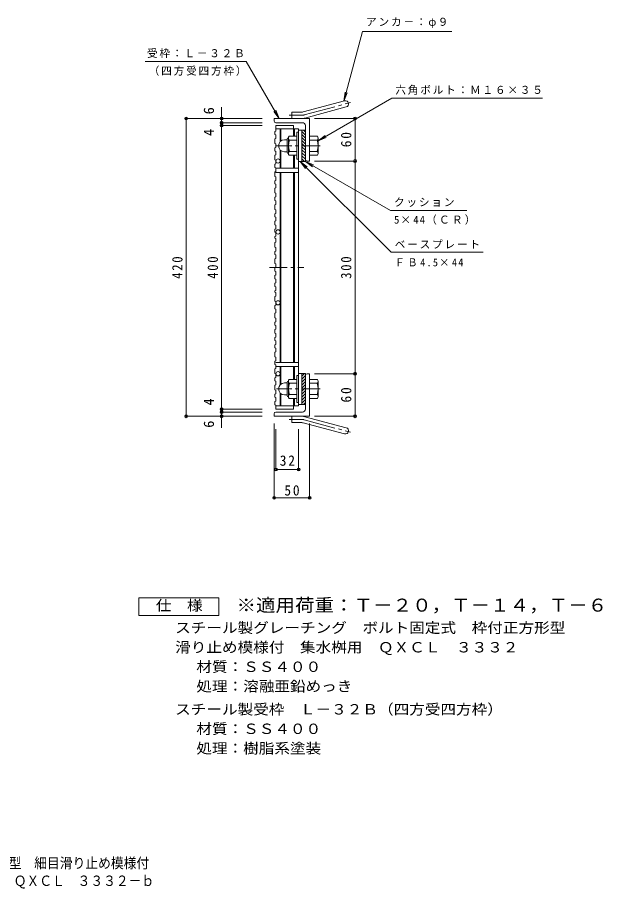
# Model space of a CAD drawing. Units: millimetres at full size, sheet at 1:5. Extents: x -840 to 837, y -691 to 615.
# Drawn here: x 12 to 837, y -691 to 538 of the extents above; entities that cross this region are included whole.
import ezdxf
from ezdxf.enums import TextEntityAlignment as Align

# ---------------------------------------------------------------- set-up
doc = ezdxf.new("R2010")
doc.units = ezdxf.units.MM
doc.header["$LTSCALE"] = 5
doc.header["$PDMODE"] = 32
doc.header["$PDSIZE"] = 4
doc.linetypes.add('CHAIN1', pattern=[8, 5, -1, 1, -1])
doc.linetypes.add('CHAIN2', pattern=[12, 9, -1, 1, -1])
for name, color, linetype, lineweight in [('E-1', 2, 'Continuous', 9), ('E-2', 3, 'Continuous', 9), ('E-4', 7, 'Continuous', 9), ('E-5', 7, 'Continuous', 9), ('F-4_F-4ﾚｲﾔ', 2, 'Continuous', 9)]:
    doc.layers.add(name, color=color, linetype=linetype, lineweight=lineweight)
doc.layers.add('F-5_F-5ﾚｲﾔ', color=2, linetype='Continuous')
doc.styles.add('ＭＳ ゴシック', font='')
doc.styles.get('ＭＳ ゴシック').set_extended_font_data('MS Gothic')

msp = doc.modelspace()

# ---------------------------------------------------------------- linework, layer by layer
at = {"layer": 'E-1'}
for p, q in [((415.058, 404.603), (473.248, 420.195)), ((417.387, 395.91), (475.578, 411.502)), ((423.913, 395.296), (373.913, 395.296)), ((373.913, 391.796), (373.913, 395.296)), ((412.728, 404.296), (398.913, 404.296)), ((398.913, 395.296), (398.913, 404.296)), ((423.913, 395.296), (423.913, 335.296)), ((413.913, 389.296), (376.413, 389.296)), ((417.913, 385.296), (417.913, 334.796)), ((406.113, 370.296), (395.152, 370.296)), ((417.913, 378.796), (412.913, 378.796)), ((412.913, 334.796), (412.913, 378.796)), ((417.913, 371.716), (412.913, 376.716)), ((417.913, 367.474), (412.913, 372.474)), ((417.913, 375.959), (415.076, 378.796)), ((423.913, 370.296), (434.874, 370.296)), ((380.113, 356.806), (380.113, 356.796)), ((380.113, 356.806), (380.113, 356.796)), ((388.603, 365.296), (392.113, 365.296)), ((392.113, 347.596), (392.113, 365.996)), ((393.913, 367.796), (394.113, 367.796)), ((394.113, 367.546), (394.113, 346.046)), ((406.113, 364.796), (395.152, 364.796)), ((417.913, 363.231), (412.913, 368.231)), ((417.913, 358.988), (412.913, 363.988)), ((417.913, 354.746), (412.913, 359.746)), ((423.913, 364.796), (434.875, 364.796)), ((436.113, 367.796), (435.913, 367.796)), ((435.913, 367.546), (435.913, 346.046)), ((388.613, 348.296), (392.113, 348.296)), ((393.913, 345.796), (394.113, 345.796)), ((406.113, 348.796), (395.152, 348.796)), ((417.913, 350.503), (412.913, 355.503)), ((417.913, 346.261), (412.913, 351.261)), ((417.913, 342.018), (412.913, 347.018)), ((423.913, 348.796), (434.875, 348.796)), ((436.113, 345.796), (435.913, 345.796)), ((406.113, 343.296), (395.152, 343.296)), ((408.413, 337.796), (406.113, 337.796)), ((417.913, 337.775), (412.913, 342.775)), ((416.65, 334.796), (412.913, 338.533)), ((417.913, 334.796), (412.913, 334.796)), ((420.413, 335.296), (423.913, 335.296)), ((423.913, 343.296), (434.874, 343.296)), ((393.913, 24.796), (394.113, 24.796)), ((406.113, 27.296), (395.152, 27.296)), ((408.413, 32.796), (406.113, 32.796)), ((416.65, 35.796), (412.913, 32.059)), ((417.913, 35.796), (412.913, 35.796)), ((412.913, 35.796), (412.913, -8.204)), ((417.913, 32.817), (412.913, 27.817)), ((417.913, 28.574), (412.913, 23.574)), ((417.913, -14.704), (417.913, 35.796)), ((420.413, 35.296), (423.913, 35.296)), ((423.913, -24.704), (423.913, 35.296)), ((423.913, 27.296), (434.874, 27.296)), ((436.113, 24.796), (435.913, 24.796)), ((380.113, 13.786), (380.113, 13.796)), ((380.113, 13.786), (380.113, 13.796)), ((388.613, 22.296), (392.113, 22.296)), ((392.113, 22.996), (392.113, 4.596)), ((394.113, 3.046), (394.113, 24.546)), ((406.113, 21.796), (395.152, 21.796)), ((417.913, 24.331), (412.913, 19.331)), ((417.913, 20.089), (412.913, 15.089)), ((417.913, 15.846), (412.913, 10.846)), ((423.913, 21.796), (434.875, 21.796)), ((435.913, 3.046), (435.913, 24.546)), ((388.603, 5.296), (392.113, 5.296)), ((393.913, 2.796), (394.113, 2.796)), ((406.113, 5.796), (395.152, 5.796)), ((406.113, 0.296), (395.152, 0.296)), ((417.913, 11.604), (412.913, 6.604)), ((417.913, 7.361), (412.913, 2.361)), ((417.913, 3.118), (412.913, -1.882)), ((423.913, 5.796), (434.875, 5.796)), ((423.913, 0.296), (434.874, 0.296)), ((436.113, 2.796), (435.913, 2.796)), ((417.913, -1.124), (412.913, -6.124)), ((417.913, -8.204), (412.913, -8.204)), ((417.913, -5.367), (415.076, -8.204)), ((373.913, -21.204), (373.913, -24.704)), ((413.913, -18.704), (376.413, -18.704)), ((423.913, -24.704), (373.913, -24.704)), ((398.913, -24.704), (398.913, -33.704)), ((412.728, -33.704), (398.913, -33.704)), ((415.058, -34.011), (473.248, -49.603)), ((417.387, -25.317), (475.578, -40.91))]:
    msp.add_line(p, q, dxfattribs=at)
at = {"layer": 'E-1', "linetype": 'CHAIN2'}
for p, q in [((416.222, 400.256), (481.389, 417.717)), ((412.728, 399.796), (395.108, 399.796)), ((412.728, -29.204), (395.108, -29.204)), ((416.222, -29.664), (481.389, -47.125))]:
    msp.add_line(p, q, dxfattribs=at)
at = {"layer": 'E-1', "linetype": 'CHAIN1'}
for p, q in [((438.64, 356.796), (377.18, 356.796)), ((438.64, 13.796), (377.18, 13.796))]:
    msp.add_line(p, q, dxfattribs=at)
at = {"layer": 'E-1'}
for points in [[(408.413, 375.796), (406.113, 375.796), (406.113, 337.796)], [(408.413, -5.204), (406.113, -5.204), (406.113, 32.796)]]:
    msp.add_lwpolyline(points, dxfattribs=at)
for centre, radius, start, end in [((474.413, 415.848), 4.5, 285.00014, 104.99991), ((412.728, 413.296), 9, 270, 285.00002), ((412.728, 413.296), 18, 270, 285), ((376.413, 391.796), 2.5, 180, 270), ((413.913, 385.296), 4, 0, 90), ((398.273, 367.546), 4.16, 138.61835, 221.37988), ((431.753, 367.546), 4.16, 318.62012, 41.38165), ((388.603, 356.806), 8.49, 90, 180), ((388.613, 356.796), 8.5, 180, 270), ((393.913, 365.996), 1.8, 90, 180), ((418.113, 356.796), 24, 160.52881, 199.47119), ((411.913, 356.796), 24, 340.52881, 19.47119), ((393.913, 347.596), 1.8, 180, 270), ((398.273, 346.046), 4.16, 138.62012, 221.38165), ((431.753, 346.046), 4.16, 318.61835, 41.37988), ((420.413, 337.796), 2.5, 180, 270), ((393.913, 22.996), 1.8, 90, 180), ((398.273, 24.546), 4.16, 138.61835, 221.37988), ((420.413, 32.796), 2.5, 90, 180), ((431.753, 24.546), 4.16, 318.62012, 41.38165), ((388.613, 13.796), 8.5, 90, 180), ((388.603, 13.786), 8.49, 180, 270), ((418.113, 13.796), 24, 160.52881, 199.47119), ((411.913, 13.796), 24, 340.52881, 19.47119), ((393.913, 4.596), 1.8, 180, 270), ((398.273, 3.046), 4.16, 138.62012, 221.38165), ((431.753, 3.046), 4.16, 318.61835, 41.37988), ((376.413, -21.204), 2.5, 90, 180), ((413.913, -14.704), 4, 270, 0), ((412.728, -42.704), 18, 75, 90), ((412.728, -42.704), 9, 74.99998, 90), ((474.413, -45.256), 4.5, 255.00009, 74.99986)]:
    msp.add_arc(centre, radius, start, end, dxfattribs=at)
at = {"layer": 'E-1', "linetype": 'CHAIN2'}
for centre, start, end in [((412.728, 413.296), 270, 284.99995), ((412.728, -42.704), 75.00005, 90)]:
    msp.add_arc(centre, 13.5, start, end, dxfattribs=at)
at = {"layer": 'E-2'}
for p, q in [((401.413, 385.296), (376.413, 385.296)), ((376.413, 377.582), (376.413, 385.296)), ((401.413, 385.296), (401.413, 380.796)), ((374.913, 377.071), (376.413, 377.582)), ((408.413, 380.796), (376.413, 380.796)), ((382.413, 380.796), (382.413, 362.617)), ((383.413, 380.796), (383.413, 363.525)), ((401.413, 380.796), (401.413, 370.296)), ((402.413, 380.796), (402.413, 370.296)), ((408.413, 380.796), (408.413, -10.204)), ((412.913, 378.796), (408.413, 378.796)), ((412.913, 334.796), (412.913, 378.796)), ((374.913, 366.528), (376.413, 367.039)), ((376.413, 359.469), (376.413, 354.356)), ((374.913, 353.845), (376.413, 354.356)), ((382.413, 350.982), (382.413, 325.296)), ((383.413, 350.072), (383.413, 325.296)), ((374.913, 343.302), (376.413, 343.813)), ((376.413, 336.243), (376.413, 331.13)), ((401.413, 343.296), (401.413, 325.296)), ((402.413, 343.296), (402.413, 325.296)), ((412.913, 334.796), (408.413, 334.796)), ((374.913, 330.618), (376.413, 331.13)), ((374.913, 330.618), (374.913, 326.211)), ((374.913, 326.211), (376.413, 325.7)), ((374.913, 320.075), (376.413, 320.587)), ((376.413, 319.296), (376.413, 325.7)), ((408.413, 325.296), (376.413, 325.296)), ((374.913, 307.392), (376.413, 307.903)), ((408.413, 319.296), (376.413, 319.296)), ((376.413, 313.017), (376.413, 307.903)), ((382.413, 319.296), (382.413, 51.296)), ((383.413, 319.296), (383.413, 51.296)), ((401.413, 319.296), (401.413, 51.296)), ((402.413, 319.296), (402.413, 51.296)), ((374.913, 296.849), (376.413, 297.36)), ((376.413, 302.473), (376.413, 297.36)), ((374.913, 284.166), (376.413, 284.677)), ((376.413, 289.79), (376.413, 284.677)), ((374.913, 273.622), (376.413, 274.134)), ((376.413, 279.247), (376.413, 274.134)), ((374.913, 260.939), (376.413, 261.451)), ((376.413, 266.564), (376.413, 261.451)), ((374.913, 250.396), (376.413, 250.907)), ((374.913, 250.396), (374.913, 245.416)), ((376.413, 256.021), (376.413, 250.907)), ((374.913, 245.416), (376.413, 244.905)), ((374.913, 234.873), (376.413, 234.362)), ((376.413, 239.792), (376.413, 244.905)), ((376.413, 229.249), (376.413, 234.362)), ((374.913, 220.462), (376.413, 220.973)), ((376.413, 213.403), (376.413, 208.29)), ((374.913, 207.779), (376.413, 208.29)), ((374.913, 197.235), (376.413, 197.747)), ((376.413, 202.86), (376.413, 197.747)), ((374.913, 184.552), (376.413, 185.064)), ((376.413, 190.177), (376.413, 185.064)), ((374.913, 174.009), (376.413, 174.52)), ((374.913, 174.009), (374.913, 169.029)), ((376.413, 179.634), (376.413, 174.52)), ((374.913, 169.029), (376.413, 168.518)), ((376.413, 163.405), (376.413, 168.518)), ((374.913, 158.486), (376.413, 157.975)), ((376.413, 152.862), (376.413, 157.975)), ((374.913, 144.075), (376.413, 144.586)), ((376.413, 137.016), (376.413, 131.903)), ((374.913, 131.392), (376.413, 131.903)), ((376.413, 126.473), (376.413, 121.36)), ((374.913, 120.848), (376.413, 121.36)), ((376.413, 113.79), (376.413, 108.676)), ((374.913, 108.165), (376.413, 108.676)), ((376.413, 103.247), (376.413, 98.133)), ((374.913, 97.622), (376.413, 98.133)), ((374.913, 97.622), (374.913, 92.642)), ((374.913, 92.642), (376.413, 92.131)), ((376.413, 87.018), (376.413, 92.131)), ((374.913, 82.099), (376.413, 81.588)), ((374.913, 75.963), (376.413, 76.475)), ((374.913, 75.963), (374.913, 71.684)), ((376.413, 76.475), (376.413, 81.588)), ((376.413, 71.172), (374.913, 71.684)), ((374.913, 65.548), (376.413, 66.059)), ((376.413, 71.172), (376.413, 66.059)), ((374.913, 52.865), (376.413, 53.376)), ((376.413, 58.489), (376.413, 53.376)), ((376.413, 51.296), (408.413, 51.296)), ((374.913, 42.322), (376.413, 42.833)), ((376.413, 47.946), (376.413, 42.833)), ((376.413, 45.296), (408.413, 45.296)), ((382.413, 19.61), (382.413, 45.296)), ((383.413, 20.52), (383.413, 45.296)), ((401.413, 27.296), (401.413, 45.296)), ((402.413, 27.296), (402.413, 45.296)), ((374.913, 29.638), (376.413, 30.15)), ((374.913, 29.638), (374.913, 25.359)), ((376.413, 24.848), (374.913, 25.359)), ((376.413, 35.263), (376.413, 30.15)), ((376.413, 24.848), (376.413, 19.734)), ((412.913, 35.796), (408.413, 35.796)), ((412.913, 35.796), (412.913, -8.204)), ((374.913, 19.223), (376.413, 19.734)), ((374.913, 6.54), (376.413, 7.051)), ((376.413, 12.164), (376.413, 7.051)), ((376.413, 1.621), (376.413, -3.492)), ((382.413, -10.204), (382.413, 7.975)), ((383.413, -10.204), (383.413, 7.067)), ((401.413, -10.204), (401.413, 0.296)), ((402.413, -10.204), (402.413, 0.296)), ((374.913, -4.003), (376.413, -3.492)), ((376.413, -14.704), (376.413, -8.922)), ((408.413, -10.204), (376.413, -10.204)), ((401.413, -14.704), (401.413, -10.204)), ((412.913, -8.204), (408.413, -8.204)), ((401.413, -14.704), (376.413, -14.704))]:
    msp.add_line(p, q, dxfattribs=at)
at = {"layer": 'E-2', "linetype": 'CHAIN1'}
msp.add_line((367.242, 185.296), (415.682, 185.296), dxfattribs=at)
at = {"layer": 'E-2'}
for points in [[(374.913, 377.071), (374.913, 372.664), (376.413, 372.152), (376.413, 367.039)], [(374.913, 366.528), (374.913, 359.981), (376.413, 359.469)], [(374.913, 353.845), (374.913, 349.437), (376.413, 348.926), (376.413, 343.813)], [(374.913, 343.302), (374.913, 336.754), (376.413, 336.243)], [(374.913, 320.075), (374.913, 313.528), (376.413, 313.017)], [(374.913, 307.392), (374.913, 302.984), (376.413, 302.473)], [(374.913, 296.849), (374.913, 290.301), (376.413, 289.79)], [(374.913, 284.166), (374.913, 279.758), (376.413, 279.247)], [(374.913, 273.622), (374.913, 267.075), (376.413, 266.564)], [(374.913, 260.939), (374.913, 256.532), (376.413, 256.021)], [(374.913, 234.873), (374.913, 239.281), (376.413, 239.792)], [(374.913, 226.597), (374.913, 228.737), (376.413, 229.249)], [(374.913, 226.597), (376.413, 226.086), (376.413, 220.973)], [(374.913, 220.462), (374.913, 213.914), (376.413, 213.403)], [(374.913, 207.779), (374.913, 203.371), (376.413, 202.86)], [(374.913, 197.235), (374.913, 190.688), (376.413, 190.177)], [(374.913, 184.552), (374.913, 180.145), (376.413, 179.634)], [(374.913, 158.486), (374.913, 162.894), (376.413, 163.405)], [(374.913, 150.21), (374.913, 152.35), (376.413, 152.862)], [(374.913, 150.21), (376.413, 149.699), (376.413, 144.586)], [(374.913, 144.075), (374.913, 137.527), (376.413, 137.016)], [(374.913, 131.392), (374.913, 126.984), (376.413, 126.473)], [(374.913, 120.848), (374.913, 114.301), (376.413, 113.79)], [(374.913, 108.165), (374.913, 103.758), (376.413, 103.247)], [(374.913, 82.099), (374.913, 86.507), (376.413, 87.018)], [(374.913, 65.548), (374.913, 59.001), (376.413, 58.489)], [(374.913, 52.865), (374.913, 48.457), (376.413, 47.946)], [(374.913, 42.322), (374.913, 35.774), (376.413, 35.263)], [(374.913, 19.223), (374.913, 12.676), (376.413, 12.164)], [(374.913, 6.54), (374.913, 2.132), (376.413, 1.621)], [(374.913, -4.003), (374.913, -8.411), (376.413, -8.922)]]:
    msp.add_lwpolyline(points, dxfattribs=at)
for centre in [(379.413, 335.296), (379.413, 235.296), (379.413, 135.296), (379.413, 35.296)]:
    msp.add_circle(centre, 3, dxfattribs=at)
at = {"layer": 'E-4'}
for p, q in [((299.913, 411.138), (299.913, 389.296)), ((248.113, 395.296), (356.913, 395.296)), ((249.913, 395.296), (249.913, -24.704)), ((489.713, 395.296), (430.913, 395.296)), ((487.913, 335.297), (487.913, 395.296)), ((298.113, 389.296), (356.913, 389.296)), ((298.113, 385.296), (356.913, 385.296)), ((299.913, 389.296), (299.913, 385.296)), ((299.913, 385.296), (299.913, -14.704)), ((489.713, 335.297), (430.913, 335.297)), ((487.913, 35.296), (487.913, 335.297)), ((489.713, 35.296), (430.913, 35.296)), ((487.913, -24.704), (487.913, 35.296)), ((298.113, -14.704), (356.913, -14.704)), ((298.113, -18.704), (356.913, -18.704)), ((299.913, -14.704), (299.913, -18.704)), ((299.913, -18.704), (299.913, -40.89)), ((248.113, -24.704), (356.913, -24.704)), ((373.913, -141.204), (373.913, -34.704)), ((423.913, -141.204), (423.913, -34.704)), ((489.713, -24.704), (430.913, -24.704)), ((376.413, -101.504), (376.413, -42.704)), ((408.413, -101.504), (408.413, -42.704)), ((376.413, -99.704), (408.413, -99.704)), ((373.913, -139.704), (423.913, -139.704))]:
    msp.add_line(p, q, dxfattribs=at)
for p in [(249.913, 395.296), (299.913, 395.296), (487.913, 395.296), (299.913, 389.296), (299.913, 385.296), (487.913, 335.297), (487.913, 35.296), (249.913, -24.704), (299.913, -14.704), (299.913, -18.704), (299.913, -24.704), (487.913, -24.704), (376.413, -99.704), (408.413, -99.704), (373.913, -139.704), (423.913, -139.704)]:
    msp.add_point(p, dxfattribs=at)
at = {"layer": 'E-5'}
for p, q in [((472.171, 419.906), (498.453, 517.989)), ((624.381, 517.989), (498.453, 517.989)), ((192.119, 475.481), (334.619, 475.481)), ((380.913, 395.296), (334.619, 475.481)), ((472.171, 419.906), (473.803, 432.299)), ((472.171, 419.906), (476.955, 431.455)), ((435.913, 363.731), (539.761, 423.688)), ((539.761, 423.688), (752.261, 423.688)), ((380.913, 395.296), (376.13, 406.845)), ((380.913, 395.296), (373.304, 405.213)), ((435.913, 363.731), (445.83, 371.34)), ((435.913, 363.731), (447.462, 368.514)), ((410.663, 334.796), (420.58, 327.187)), ((410.663, 334.796), (418.273, 324.879)), ((410.663, 334.796), (538.86, 206.6)), ((417.913, 334.796), (429.462, 330.012)), ((417.913, 334.796), (427.83, 327.186)), ((417.913, 334.796), (537.888, 265.528)), ((537.888, 265.528), (645.699, 265.528)), ((538.86, 206.6), (668.646, 206.6))]:
    msp.add_line(p, q, dxfattribs=at)
at = {"layer": 'F-4_F-4ﾚｲﾔ'}
msp.add_lwpolyline([(183.353, -305.753), (183.353, -280.752), (295.852, -280.752), (295.852, -305.753)], close=True, dxfattribs=at)

# ---------------------------------------------------------------- texts
at = {"layer": 'E-4', "color": 2, "style": 'ＭＳ ゴシック'}
for s, p in [('6', (293.513, 401.138)), ('4', (293.513, 370.557)), ('4', (293.513, -9.372)), ('6', (293.513, -40.89))]:
    msp.add_text(s, height=14.66, rotation=90, dxfattribs=at).set_placement(p, align=Align.BOTTOM_LEFT)
at = {"layer": 'E-4', "color": 2, "char_height": 14.66, "attachment_point": 7, "rotation": 90, "style": 'ＭＳ ゴシック'}
for s, insert in [('\\T1.27;\\W0.95;60', (482.913, 354.671)), ('\\T1.27;\\W0.9;420', (244.913, 169.046)), ('\\T1.27;\\W0.9;400', (294.913, 169.046)), ('\\T1.27;\\W0.9;300', (482.913, 169.046)), ('\\T1.27;\\W0.95;60', (482.913, -5.329))]:
    msp.add_mtext(s, dxfattribs=dict(at, insert=insert))
at = {"layer": 'E-4', "color": 2, "char_height": 14.66, "attachment_point": 7, "style": 'ＭＳ ゴシック'}
for s, insert in [('\\T1.27;\\W0.95;32', (381.788, -94.704)), ('\\T1.27;\\W0.95;50', (388.288, -136.704))]:
    msp.add_mtext(s, dxfattribs=dict(at, insert=insert))
at = {"layer": 'E-5', "color": 3, "style": 'ＭＳ ゴシック', "width": 1.1}
msp.add_text('※適用荷重：Ｔ－２０，Ｔ－１４，Ｔ－６', height=18.33, dxfattribs=at).set_placement((320.852, -305.753), align=Align.BOTTOM_LEFT)
at = {"layer": 'E-5', "char_height": 11, "attachment_point": 7, "style": 'ＭＳ ゴシック'}
for s, insert in [('\\T1.17;アンカ－：φ９', (503.453, 522.989)), ('\\T1.17;受枠：Ｌ－３２Ｂ', (194.619, 480.481)), ('\\T1.17;（四方受四方枠）', (197.119, 455.481)), ('\\T1.17;六角ボルト：Ｍ１６×３５', (544.761, 428.688)), ('\\T1.17;クッション', (542.888, 270.528)), ('\\T1.21;5×44（ＣＲ）', (542.888, 245.528)), ('\\T1.17;ベースプレート', (543.86, 211.6)), ('\\T1.26;\\W0.95;ＦＢ4.5×44', (543.86, 186.6))]:
    msp.add_mtext(s, dxfattribs=dict(at, insert=insert))
at = {"layer": 'F-4_F-4ﾚｲﾔ', "style": 'ＭＳ ゴシック', "width": 1.1}
for s, p in [('仕\u3000様', (207.102, -303.252)), ('スチール製グレーチング\u3000ボルト固定式\u3000枠付正方形型', (234.397, -334.712)), ('滑り止め模様付\u3000集水桝用\u3000ＱＸＣＬ\u3000３３３２', (234.397, -362.212)), ('材質：ＳＳ４００', (264.253, -389.712)), ('処理：溶融亜鉛めっき', (264.253, -417.212)), ('スチール製受枠\u3000Ｌ－３２Ｂ（四方受四方枠）', (234.397, -449.712)), ('材質：ＳＳ４００', (264.253, -477.212)), ('処理：樹脂系塗装', (264.253, -504.712))]:
    msp.add_text(s, height=14.66, dxfattribs=at).set_placement(p, align=Align.BOTTOM_LEFT)
at = {"layer": 'F-5_F-5ﾚｲﾔ', "style": 'ＭＳ ゴシック', "width": 0.9}
for s, p in [('スチール製グレーチング\u3000ボルト固定式\u3000枠付正方形型\u3000細目滑り止め模様付', (-432.15, -666.554)), ('集水桝用\u3000クッション付\u3000ＱＸＣＬ\u3000３３３２－ｂ', (-209.078, -691.554))]:
    msp.add_text(s, height=14.66, dxfattribs=at).set_placement(p, align=Align.BOTTOM_LEFT)

doc.saveas('drawing.dxf')
